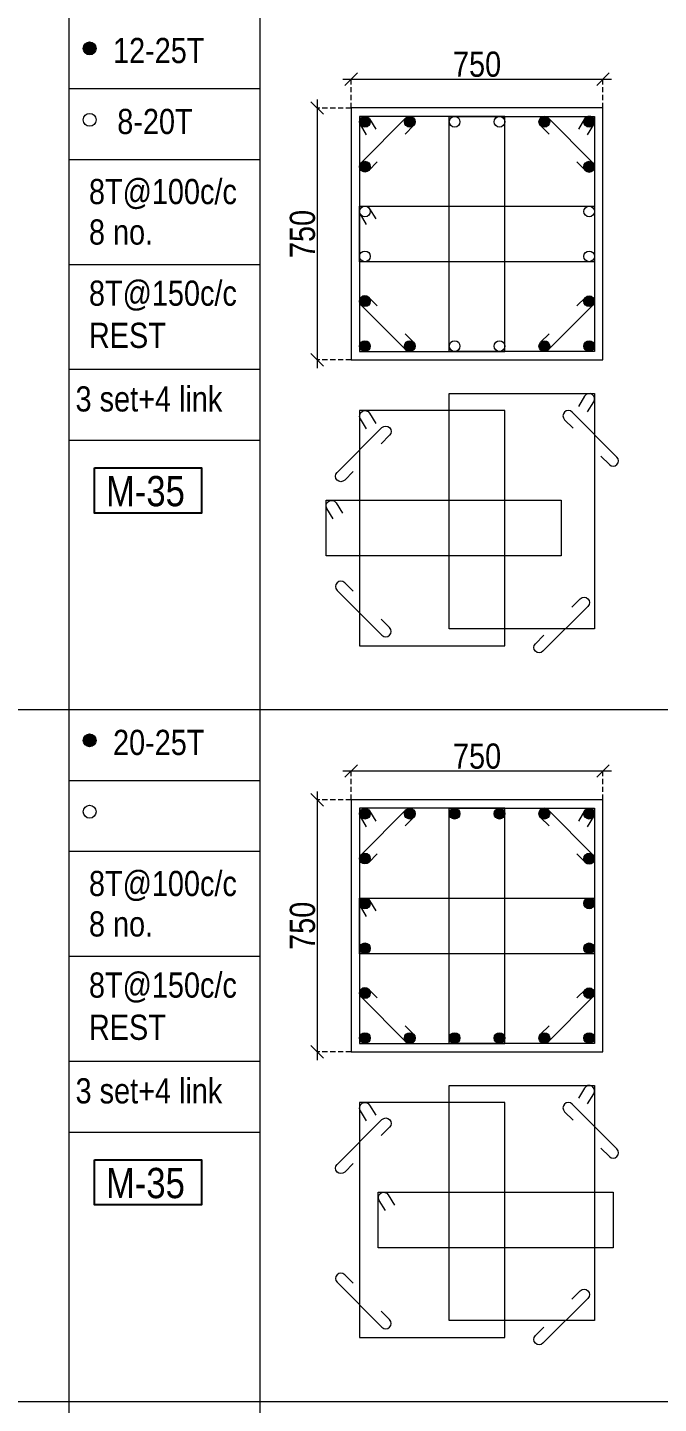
# Model space of a CAD drawing. Header units: millimetres. Extents: x 1112055 to 3390982, y -148532 to 766891.
# Drawn here: x 2524895 to 2532412, y 599958 to 616344 of the extents above; entities that cross this region are included whole.
import ezdxf
from ezdxf.enums import TextEntityAlignment as Align

# ---------------------------------------------------------------- set-up
doc = ezdxf.new("R2010")
doc.units = ezdxf.units.MM
doc.header["$PDMODE"] = 35
doc.header["$PDSIZE"] = -25
doc.linetypes.add('DASHED2', pattern=[0.375, 0.25, -0.125])
doc.linetypes.add('Hidden', pattern=[9.525, 6.35, -3.175])
for name, color, linetype, lineweight in [('B COL. SIZE DIM', 220, 'Continuous', 25), ('B COLSCH', 204, 'Continuous', 20), ('B COLUMN', 1, 'Hidden', 9), ('B STEEL', 34, 'Continuous', 15)]:
    doc.layers.add(name, color=color, linetype=linetype, lineweight=lineweight)
doc.layers.add('B TEXT', color=7, linetype='Continuous')
doc.styles.add('dim inside', font='romans.shx', dxfattribs={"width": 0.8, "height": 125})
doc.styles.add('SWINC', font='swissc.ttf')
doc.dimstyles.new('dim inside', dxfattribs={"dimtxt": 125, "dimasz": 100, "dimexe": 0, "dimexo": 0, "dimgap": 10, "dimtad": 0, "dimdec": 0, "dimzin": 0, "dimdsep": 46, "dimtxsty": 'dim inside', "dimblk": 'SMALL', "dimcen": 0.09, "dimadec": 0, "dimazin": 0, "dimtfac": 1, "dimtdec": 0, "dimtofl": 0, "dimtmove": 0, "dimatfit": 3, "dimfxl": 1, "dimtolj": 1, "dimtzin": 0, "dimarcsym": 2})

# ---------------------------------------------------------------- blocks, each defined once
blk = doc.blocks.new('_Oblique')
at = {"color": 0, "linetype": 'ByBlock', "lineweight": -2}
blk.add_line((-0.5, -0.5), (0.5, 0.5), dxfattribs=at)
blk = doc.blocks.new('*D5237')
at = {"layer": 'B COL. SIZE DIM', "color": 250, "lineweight": 9, "ltscale": 250, "transparency": 16777216}
blk.add_line((2528651, 607490), (2531851, 607490), dxfattribs=at)
at = {"layer": 'B COL. SIZE DIM', "color": 250, "linetype": 'DASHED2', "lineweight": 9, "ltscale": 250, "transparency": 16777216}
for p, q in [((2528751, 607146), (2528751, 607490)), ((2531751, 607146), (2531751, 607490))]:
    blk.add_line(p, q, dxfattribs=at)
at = {"layer": 'Defpoints', "color": 0, "lineweight": 40, "transparency": 16777216}
for p in [(2531751, 607490), (2528751, 607146), (2531751, 607146)]:
    blk.add_point(p, dxfattribs=at)
at = {"layer": 'B COL. SIZE DIM', "color": 250, "lineweight": 9, "transparency": 16777216, "xscale": 150, "yscale": 150, "zscale": 150, "rotation": 180}
blk.add_blockref('_Oblique', (2528751, 607490), dxfattribs=at)
at = {"layer": 'B COL. SIZE DIM', "color": 250, "lineweight": 9, "transparency": 16777216, "xscale": 150, "yscale": 150, "zscale": 150}
blk.add_blockref('_Oblique', (2531751, 607490), dxfattribs=at)
at = {"layer": 'B COL. SIZE DIM', "color": 6, "transparency": 16777216, "insert": (2530251, 607665), "char_height": 300, "attachment_point": 5, "style": 'SWINC'}
blk.add_mtext('\\A1;750', dxfattribs=at)
blk = doc.blocks.new('*D5238')
at = {"layer": 'B COL. SIZE DIM', "color": 250, "lineweight": 9, "ltscale": 250, "transparency": 16777216}
blk.add_line((2528347, 607246), (2528347, 604046), dxfattribs=at)
at = {"layer": 'B COL. SIZE DIM', "color": 250, "linetype": 'DASHED2', "lineweight": 9, "ltscale": 250, "transparency": 16777216}
for p, q in [((2528751, 607146), (2528347, 607146)), ((2528751, 604146), (2528347, 604146))]:
    blk.add_line(p, q, dxfattribs=at)
at = {"layer": 'Defpoints', "color": 0, "lineweight": 40, "transparency": 16777216}
for p in [(2528751, 607146), (2528347, 604146), (2528751, 604146)]:
    blk.add_point(p, dxfattribs=at)
at = {"layer": 'B COL. SIZE DIM', "color": 250, "lineweight": 9, "transparency": 16777216, "xscale": 150, "yscale": 150, "zscale": 150}
for p, rotation in [((2528347, 607146), 90), ((2528347, 604146), 270)]:
    blk.add_blockref('_Oblique', p, dxfattribs=dict(at, rotation=rotation))
at = {"layer": 'B COL. SIZE DIM', "color": 6, "transparency": 16777216, "insert": (2528172, 605646), "char_height": 300, "attachment_point": 5, "rotation": 90, "style": 'SWINC'}
blk.add_mtext('\\A1;750', dxfattribs=at)
blk = doc.blocks.new('*D5239')
at = {"layer": 'B COL. SIZE DIM', "color": 250, "lineweight": 9, "ltscale": 250, "transparency": 16777216}
blk.add_line((2528651, 615730), (2531851, 615730), dxfattribs=at)
at = {"layer": 'B COL. SIZE DIM', "color": 250, "linetype": 'DASHED2', "lineweight": 9, "ltscale": 250, "transparency": 16777216}
for p, q in [((2528751, 615385), (2528751, 615730)), ((2531751, 615385), (2531751, 615730))]:
    blk.add_line(p, q, dxfattribs=at)
at = {"layer": 'Defpoints', "color": 0, "lineweight": 40, "transparency": 16777216}
for p in [(2531751, 615730), (2528751, 615385), (2531751, 615385)]:
    blk.add_point(p, dxfattribs=at)
at = {"layer": 'B COL. SIZE DIM', "color": 250, "lineweight": 9, "transparency": 16777216, "xscale": 150, "yscale": 150, "zscale": 150, "rotation": 180}
blk.add_blockref('_Oblique', (2528751, 615730), dxfattribs=at)
at = {"layer": 'B COL. SIZE DIM', "color": 250, "lineweight": 9, "transparency": 16777216, "xscale": 150, "yscale": 150, "zscale": 150}
blk.add_blockref('_Oblique', (2531751, 615730), dxfattribs=at)
at = {"layer": 'B COL. SIZE DIM', "color": 6, "transparency": 16777216, "insert": (2530251, 615905), "char_height": 300, "attachment_point": 5, "style": 'SWINC'}
blk.add_mtext('\\A1;750', dxfattribs=at)
blk = doc.blocks.new('*D5240')
at = {"layer": 'B COL. SIZE DIM', "color": 250, "lineweight": 9, "ltscale": 250, "transparency": 16777216}
blk.add_line((2528347, 615485), (2528347, 612285), dxfattribs=at)
at = {"layer": 'B COL. SIZE DIM', "color": 250, "linetype": 'DASHED2', "lineweight": 9, "ltscale": 250, "transparency": 16777216}
for p, q in [((2528751, 615385), (2528347, 615385)), ((2528751, 612385), (2528347, 612385))]:
    blk.add_line(p, q, dxfattribs=at)
at = {"layer": 'Defpoints', "color": 0, "lineweight": 40, "transparency": 16777216}
for p in [(2528751, 615385), (2528347, 612385), (2528751, 612385)]:
    blk.add_point(p, dxfattribs=at)
at = {"layer": 'B COL. SIZE DIM', "color": 250, "lineweight": 9, "transparency": 16777216, "xscale": 150, "yscale": 150, "zscale": 150}
for p, rotation in [((2528347, 615385), 90), ((2528347, 612385), 270)]:
    blk.add_blockref('_Oblique', p, dxfattribs=dict(at, rotation=rotation))
at = {"layer": 'B COL. SIZE DIM', "color": 6, "transparency": 16777216, "insert": (2528172, 613885), "char_height": 300, "attachment_point": 5, "rotation": 90, "style": 'SWINC'}
blk.add_mtext('\\A1;750', dxfattribs=at)

msp = doc.modelspace()

# ---------------------------------------------------------------- hatches: boundary and pattern name
at = {"layer": 'B STEEL', "lineweight": 9, "ltscale": 0.5}
h = msp.add_hatch(color=34, dxfattribs=at)
edge = h.paths.add_edge_path()
edge.add_arc((2525635.6, 616094.5), 76.8, 0, 360)
h = msp.add_hatch(color=34, dxfattribs=at)
edge = h.paths.add_edge_path()
edge.add_arc((2528914.8, 615221.3), 64, 0, 360)
at = {"layer": 'B STEEL'}
h = msp.add_hatch(color=34, dxfattribs=at)
edge = h.paths.add_edge_path()
edge.add_arc((2529449.2, 615221.3), 64, 0, 360)
h = msp.add_hatch(color=34, dxfattribs=at)
edge = h.paths.add_edge_path()
edge.add_arc((2531052.4, 615221.3), 64, 0, 360)
at = {"layer": 'B STEEL', "lineweight": 9, "ltscale": 0.5}
h = msp.add_hatch(color=34, dxfattribs=at)
edge = h.paths.add_edge_path()
edge.add_arc((2531586.8, 615221.3), 64, 180, 540, ccw=False)
at = {"layer": 'B STEEL'}
h = msp.add_hatch(color=34, dxfattribs=at)
edge = h.paths.add_edge_path()
edge.add_arc((2528914.8, 614687), 64, 0, 360)
h = msp.add_hatch(color=34, dxfattribs=at)
edge = h.paths.add_edge_path()
edge.add_arc((2531586.8, 614687), 64, 0, 360)
h = msp.add_hatch(color=34, dxfattribs=at)
edge = h.paths.add_edge_path()
edge.add_arc((2528914.8, 613083.8), 64, 0, 360)
h = msp.add_hatch(color=34, dxfattribs=at)
edge = h.paths.add_edge_path()
edge.add_arc((2531586.8, 613083.8), 64, 0, 360)
at = {"layer": 'B STEEL', "lineweight": 9, "ltscale": 0.5}
h = msp.add_hatch(color=34, dxfattribs=at)
edge = h.paths.add_edge_path()
edge.add_arc((2528914.8, 612549.4), 64, 0, 360, ccw=False)
at = {"layer": 'B STEEL'}
h = msp.add_hatch(color=34, dxfattribs=at)
edge = h.paths.add_edge_path()
edge.add_arc((2529449.2, 612549.4), 64, 0, 360)
h = msp.add_hatch(color=34, dxfattribs=at)
edge = h.paths.add_edge_path()
edge.add_arc((2531052.4, 612549.4), 64, 0, 360)
at = {"layer": 'B STEEL', "lineweight": 9, "ltscale": 0.5}
h = msp.add_hatch(color=34, dxfattribs=at)
edge = h.paths.add_edge_path()
edge.add_arc((2531586.8, 612549.4), 64, -180, 180)
h = msp.add_hatch(color=34, dxfattribs=at)
edge = h.paths.add_edge_path()
edge.add_arc((2525635.6, 607854.7), 76.8, 0, 360)
h = msp.add_hatch(color=34, dxfattribs=at)
edge = h.paths.add_edge_path()
edge.add_arc((2528914.8, 606981.5), 64, 0, 360)
at = {"layer": 'B STEEL'}
h = msp.add_hatch(color=34, dxfattribs=at)
edge = h.paths.add_edge_path()
edge.add_arc((2529449.2, 606981.5), 64, 0, 360)
h = msp.add_hatch(color=34, dxfattribs=at)
edge = h.paths.add_edge_path()
edge.add_arc((2529983.6, 606981.5), 64, 0, 360)
h = msp.add_hatch(color=34, dxfattribs=at)
edge = h.paths.add_edge_path()
edge.add_arc((2530518, 606981.5), 64, 0, 360)
h = msp.add_hatch(color=34, dxfattribs=at)
edge = h.paths.add_edge_path()
edge.add_arc((2531052.4, 606981.5), 64, 0, 360)
at = {"layer": 'B STEEL', "lineweight": 9, "ltscale": 0.5}
h = msp.add_hatch(color=34, dxfattribs=at)
edge = h.paths.add_edge_path()
edge.add_arc((2531586.8, 606981.5), 64, 180, 540, ccw=False)
at = {"layer": 'B STEEL'}
h = msp.add_hatch(color=34, dxfattribs=at)
edge = h.paths.add_edge_path()
edge.add_arc((2528914.8, 606447.1), 64, 0, 360)
h = msp.add_hatch(color=34, dxfattribs=at)
edge = h.paths.add_edge_path()
edge.add_arc((2531586.8, 606447.1), 64, 0, 360)
h = msp.add_hatch(color=34, dxfattribs=at)
edge = h.paths.add_edge_path()
edge.add_arc((2528914.8, 605912.7), 64, 0, 360)
h = msp.add_hatch(color=34, dxfattribs=at)
edge = h.paths.add_edge_path()
edge.add_arc((2531586.8, 605912.7), 64, 0, 360)
h = msp.add_hatch(color=34, dxfattribs=at)
edge = h.paths.add_edge_path()
edge.add_arc((2528914.8, 605378.3), 64, 0, 360)
h = msp.add_hatch(color=34, dxfattribs=at)
edge = h.paths.add_edge_path()
edge.add_arc((2531586.8, 605378.3), 64, 0, 360)
h = msp.add_hatch(color=34, dxfattribs=at)
edge = h.paths.add_edge_path()
edge.add_arc((2528914.8, 604843.9), 64, 0, 360)
h = msp.add_hatch(color=34, dxfattribs=at)
edge = h.paths.add_edge_path()
edge.add_arc((2531586.8, 604843.9), 64, 0, 360)
at = {"layer": 'B STEEL', "lineweight": 9, "ltscale": 0.5}
h = msp.add_hatch(color=34, dxfattribs=at)
edge = h.paths.add_edge_path()
edge.add_arc((2528914.8, 604309.5), 64, 0, 360, ccw=False)
at = {"layer": 'B STEEL'}
h = msp.add_hatch(color=34, dxfattribs=at)
edge = h.paths.add_edge_path()
edge.add_arc((2529449.2, 604309.5), 64, 0, 360)
h = msp.add_hatch(color=34, dxfattribs=at)
edge = h.paths.add_edge_path()
edge.add_arc((2529983.6, 604309.5), 64, 0, 360)
h = msp.add_hatch(color=34, dxfattribs=at)
edge = h.paths.add_edge_path()
edge.add_arc((2530518, 604309.5), 64, 0, 360)
h = msp.add_hatch(color=34, dxfattribs=at)
edge = h.paths.add_edge_path()
edge.add_arc((2531052.4, 604309.5), 64, 0, 360)
at = {"layer": 'B STEEL', "lineweight": 9, "ltscale": 0.5}
h = msp.add_hatch(color=34, dxfattribs=at)
edge = h.paths.add_edge_path()
edge.add_arc((2531586.8, 604309.5), 64, -180, 180)

# ---------------------------------------------------------------- linework, layer by layer
at = {"layer": 'B COLSCH', "color": 250, "lineweight": 0}
for p, q in [((2527663.7, 649422.2), (2527663.7, 574628.3)), ((2525389.4, 624702.7), (2525389.4, 583503.5)), ((2525389.4, 615617.8), (2527663.7, 615617.8)), ((2525389.4, 614772.8), (2527663.7, 614772.8)), ((2525389.4, 613523.1), (2527663.7, 613523.1)), ((2525389.4, 612273.3), (2527663.7, 612273.3)), ((2525389.4, 611428.3), (2527663.7, 611428.3)), ((2487307.1, 608223), (2667535.6, 608223)), ((2525389.4, 607378), (2527663.7, 607378)), ((2525389.4, 606533), (2527663.7, 606533)), ((2525389.4, 605283.2), (2527663.7, 605283.2)), ((2525389.4, 604033.5), (2527663.7, 604033.5)), ((2525389.4, 603188.5), (2527663.7, 603188.5)), ((2487307.1, 599983.1), (2667535.6, 599983.1))]:
    msp.add_line(p, q, dxfattribs=at)
at = {"layer": 'B COLUMN', "color": 1, "linetype": 'ByBlock', "lineweight": 20}
for points in [[(2528750.8, 612385.4), (2531750.8, 612385.4), (2531750.8, 615385.4), (2528750.8, 615385.4)], [(2528750.8, 604145.5), (2531750.8, 604145.5), (2531750.8, 607145.5), (2528750.8, 607145.5)]]:
    msp.add_lwpolyline(points, close=True, dxfattribs=at)
at = {"layer": 'B STEEL', "color": 34, "lineweight": 9, "ltscale": 0.5}
for points in [[(2528850.8, 612485.4), (2530582, 612485.4), (2530582, 615285.4), (2528850.8, 615285.4)], [(2531650.8, 612485.4), (2529919.6, 612485.4), (2529919.6, 615285.4), (2531650.8, 615285.4)], [(2528850.8, 614216.6), (2531650.8, 614216.6), (2531650.8, 613554.1), (2528850.8, 613554.1)], [(2531650.8, 609184.2), (2529919.6, 609184.2), (2529919.6, 611984.2), (2531650.8, 611984.2)], [(2528850.8, 608981.8), (2530582, 608981.8), (2530582, 611781.8), (2528850.8, 611781.8)], [(2528453.3, 610713), (2531253.3, 610713), (2531253.3, 610050.6), (2528453.3, 610050.6)], [(2528850.8, 604245.5), (2530582, 604245.5), (2530582, 607045.5), (2528850.8, 607045.5)], [(2531650.8, 604245.5), (2529919.6, 604245.5), (2529919.6, 607045.5), (2531650.8, 607045.5)], [(2528850.8, 605976.7), (2531650.8, 605976.7), (2531650.8, 605314.3), (2528850.8, 605314.3)], [(2531650.8, 600944.3), (2529919.6, 600944.3), (2529919.6, 603744.3), (2531650.8, 603744.3)], [(2528850.8, 600741.9), (2530582, 600741.9), (2530582, 603541.9), (2528850.8, 603541.9)], [(2529074, 602473.2), (2531874, 602473.2), (2531874, 601810.7), (2529074, 601810.7)]]:
    msp.add_lwpolyline(points, close=True, dxfattribs=at)
for points in [[(2528935.1, 615066.3), (2528860.3, 615187.8, -1), (2528969.3, 615254.9), (2529044.1, 615133.4)], [(2529061, 614742.5), (2528960.1, 614641.7, -1), (2528869.6, 614732.2), (2529404, 615266.6, -1), (2529494.5, 615176.1), (2529393.6, 615075.2)], [(2531440.7, 614742.5), (2531541.5, 614641.7, 1), (2531632.1, 614732.2), (2531097.7, 615266.6, 1), (2531007.1, 615176.1), (2531108, 615075.2)], [(2531566.5, 615066.3), (2531641.3, 615187.8, 1), (2531532.3, 615254.9), (2531457.5, 615133.4)], [(2528935.1, 613997.5), (2528860.3, 614119, -1), (2528969.3, 614186.1), (2529044.1, 614064.6)], [(2529061, 613028.2), (2528960.1, 613129, 1), (2528869.6, 613038.5), (2529404, 612504.1, 1), (2529494.5, 612594.7), (2529393.6, 612695.5)], [(2531440.7, 613028.2), (2531541.5, 613129, -1), (2531632.1, 613038.5), (2531097.7, 612504.1, -1), (2531007.1, 612594.7), (2531108, 612695.5)], [(2531566.5, 611765.1), (2531641.3, 611886.6, 1), (2531532.3, 611953.7), (2531457.5, 611832.2)], [(2528935.1, 611562.7), (2528860.3, 611684.2, -1), (2528969.3, 611751.3), (2529044.1, 611629.8)], [(2531726.6, 611239), (2531827.5, 611138.1, 1), (2531918, 611228.6), (2531383.6, 611763, 1), (2531293.1, 611672.5), (2531393.9, 611571.6)], [(2528775, 611054.4), (2528674.1, 610953.5, -1), (2528583.6, 611044.1), (2529118, 611578.5, -1), (2529208.5, 611487.9), (2529107.7, 611387.1)], [(2528537.5, 610493.9), (2528462.8, 610615.4, -1), (2528571.8, 610682.5), (2528646.6, 610561.1)], [(2528775, 609630.1), (2528674.1, 609731, 1), (2528583.6, 609640.4), (2529118, 609106, 1), (2529208.5, 609196.6), (2529107.7, 609297.4)], [(2531379.2, 609439), (2531480, 609539.9, -1), (2531570.6, 609449.3), (2531036.2, 608914.9, -1), (2530945.6, 609005.5), (2531046.5, 609106.3)], [(2528935.1, 606826.5), (2528860.3, 606947.9, -1), (2528969.3, 607015.1), (2529044.1, 606893.6)], [(2529061, 606502.7), (2528960.1, 606401.8, -1), (2528869.6, 606492.4), (2529404, 607026.8, -1), (2529494.5, 606936.2), (2529393.6, 606835.4)], [(2531440.7, 606502.7), (2531541.5, 606401.8, 1), (2531632.1, 606492.4), (2531097.7, 607026.8, 1), (2531007.1, 606936.2), (2531108, 606835.4)], [(2531566.5, 606826.5), (2531641.3, 606947.9, 1), (2531532.3, 607015.1), (2531457.5, 606893.6)], [(2528935.1, 605757.7), (2528860.3, 605879.2, -1), (2528969.3, 605946.3), (2529044.1, 605824.8)], [(2529061, 604788.3), (2528960.1, 604889.2, 1), (2528869.6, 604798.7), (2529404, 604264.3, 1), (2529494.5, 604354.8), (2529393.6, 604455.7)], [(2531440.7, 604788.3), (2531541.5, 604889.2, -1), (2531632.1, 604798.7), (2531097.7, 604264.3, -1), (2531007.1, 604354.8), (2531108, 604455.7)], [(2531566.5, 603525.3), (2531641.3, 603646.7, 1), (2531532.3, 603713.9), (2531457.5, 603592.4)], [(2528935.1, 603322.9), (2528860.3, 603444.4, -1), (2528969.3, 603511.5), (2529044.1, 603390)], [(2531726.6, 602999.1), (2531827.5, 602898.3, 1), (2531918, 602988.8), (2531383.6, 603523.2, 1), (2531293.1, 603432.7), (2531393.9, 603331.8)], [(2528775, 602814.6), (2528674.1, 602713.7, -1), (2528583.6, 602804.2), (2529118, 603338.6, -1), (2529208.5, 603248.1), (2529107.7, 603147.2)], [(2529158.2, 602254.1), (2529083.5, 602375.6, -1), (2529192.5, 602442.7), (2529267.3, 602321.2)], [(2528775, 601390.3), (2528674.1, 601491.1, 1), (2528583.6, 601400.6), (2529118, 600866.2, 1), (2529208.5, 600956.7), (2529107.7, 601057.6)], [(2531379.2, 601199.2), (2531480, 601300, -1), (2531570.6, 601209.5), (2531036.2, 600675.1, -1), (2530945.6, 600765.6), (2531046.5, 600866.5)]]:
    msp.add_lwpolyline(points, format="xyb", dxfattribs=at)
for centre, radius in [((2525635.6, 616094.5), 76.8), ((2525635.6, 615244.3), 76.8), ((2528914.8, 615221.3), 64), ((2529449.2, 615221.3), 64), ((2529983.6, 615221.3), 64), ((2530518, 615221.3), 64), ((2531052.4, 615221.3), 64), ((2531586.8, 615221.3), 64), ((2528914.8, 614687), 64), ((2531586.8, 614687), 64), ((2528914.8, 614152.6), 64), ((2531586.8, 614152.6), 64), ((2528914.8, 613618.2), 64), ((2531586.8, 613618.2), 64), ((2528914.8, 613083.8), 64), ((2531586.8, 613083.8), 64), ((2528914.8, 612549.4), 64), ((2529449.2, 612549.4), 64), ((2529983.6, 612549.4), 64), ((2530518, 612549.4), 64), ((2531052.4, 612549.4), 64), ((2531586.8, 612549.4), 64), ((2525635.6, 607854.7), 76.8), ((2525635.6, 607004.4), 76.8), ((2528914.8, 606981.5), 64), ((2529449.2, 606981.5), 64), ((2529983.6, 606981.5), 64), ((2530518, 606981.5), 64), ((2531052.4, 606981.5), 64), ((2531586.8, 606981.5), 64), ((2528914.8, 606447.1), 64), ((2531586.8, 606447.1), 64), ((2528914.8, 605912.7), 64), ((2531586.8, 605912.7), 64), ((2528914.8, 605378.3), 64), ((2531586.8, 605378.3), 64), ((2528914.8, 604843.9), 64), ((2531586.8, 604843.9), 64), ((2528914.8, 604309.5), 64), ((2529449.2, 604309.5), 64), ((2529983.6, 604309.5), 64), ((2530518, 604309.5), 64), ((2531052.4, 604309.5), 64), ((2531586.8, 604309.5), 64)]:
    msp.add_circle(centre, radius, dxfattribs=at)
at = {"layer": 'B TEXT', "color": 1}
for points in [[(2525693, 611099.3), (2526967.6, 611099.3), (2526967.6, 610561.3), (2525693, 610561.3)], [(2525693, 602859.4), (2526967.6, 602859.4), (2526967.6, 602321.5), (2525693, 602321.5)]]:
    msp.add_lwpolyline(points, close=True, dxfattribs=at)

# ---------------------------------------------------------------- texts
at = {"layer": 'B TEXT', "style": 'SWINC'}
for s, p in [('12-25T', (2525914.1, 615920)), ('8-20T', (2525964.7, 615075)), ('8T@100c/c', (2525627.2, 614240.1)), ('8 no.', (2525627.2, 613758.4)), ('8T@150c/c', (2525627.2, 613030.2)), ('REST', (2525627.2, 612527.9)), ('3 set+4 link', (2525467.6, 611770.8)), ('20-25T', (2525914.1, 607680.1)), ('8T@100c/c', (2525627.2, 606000.3)), ('8 no.', (2525627.2, 605518.5)), ('8T@150c/c', (2525627.2, 604790.4)), ('REST', (2525627.2, 604288)), ('3 set+4 link', (2525467.6, 603531))]:
    msp.add_text(s, height=300, dxfattribs=at).set_placement(p)
at = {"layer": 'B TEXT', "color": 1, "style": 'SWINC'}
for p in [(2525830.4, 610534.8), (2525830.4, 602294.9)]:
    msp.add_text('M-35', height=360, dxfattribs=at).set_placement(p, align=Align.BOTTOM_LEFT)

# ---------------------------------------------------------------- dimensions: what is measured, and where the dimension line sits
at = {"layer": 'B COL. SIZE DIM', "color": 250, "ltscale": 250}
for base, p1, p2, picture, middle in [((2531750.8, 615730.3), (2528750.8, 615385.4), (2531750.8, 615385.4), '*D5239', (2530250.8, 615905.3)), ((2531750.8, 607490.5), (2528750.8, 607145.5), (2531750.8, 607145.5), '*D5237', (2530250.8, 607665.5))]:
    dim = msp.add_linear_dim(base=base, p1=p1, p2=p2, dimstyle='dim inside', override={"dimtxt": 300, "dimasz": 150, "dimgap": 25, "dimtad": 3, "dimlfac": 0.25, "dimtxsty": 'SWINC', "dimblk1": 'Oblique', "dimblk2": 'Oblique', "dimsah": 1, "dimdle": 100, "dimclrd": 250, "dimclre": 250, "dimclrt": 6, "dimfxl": 1000, "dimlwd": 9, "dimlwe": 9}, dxfattribs=at)
    dim.commit()
    dim.dimension.update_dxf_attribs({"geometry": picture, "text_midpoint": middle})
for base, p1, p2, picture, middle in [((2528346.9, 612385.4), (2528750.8, 615385.4), (2528750.8, 612385.4), '*D5240', (2528171.9, 613885.4)), ((2528346.9, 604145.5), (2528750.8, 607145.5), (2528750.8, 604145.5), '*D5238', (2528171.9, 605645.5))]:
    dim = msp.add_linear_dim(base=base, p1=p1, p2=p2, angle=90, dimstyle='dim inside', override={"dimtxt": 300, "dimasz": 150, "dimgap": 25, "dimtad": 3, "dimlfac": 0.25, "dimtxsty": 'SWINC', "dimblk1": 'Oblique', "dimblk2": 'Oblique', "dimsah": 1, "dimdle": 100, "dimclrd": 250, "dimclre": 250, "dimclrt": 6, "dimfxl": 1000, "dimlwd": 9, "dimlwe": 9}, dxfattribs=at)
    dim.commit()
    dim.dimension.update_dxf_attribs({"geometry": picture, "text_midpoint": middle})

doc.saveas('drawing.dxf')
